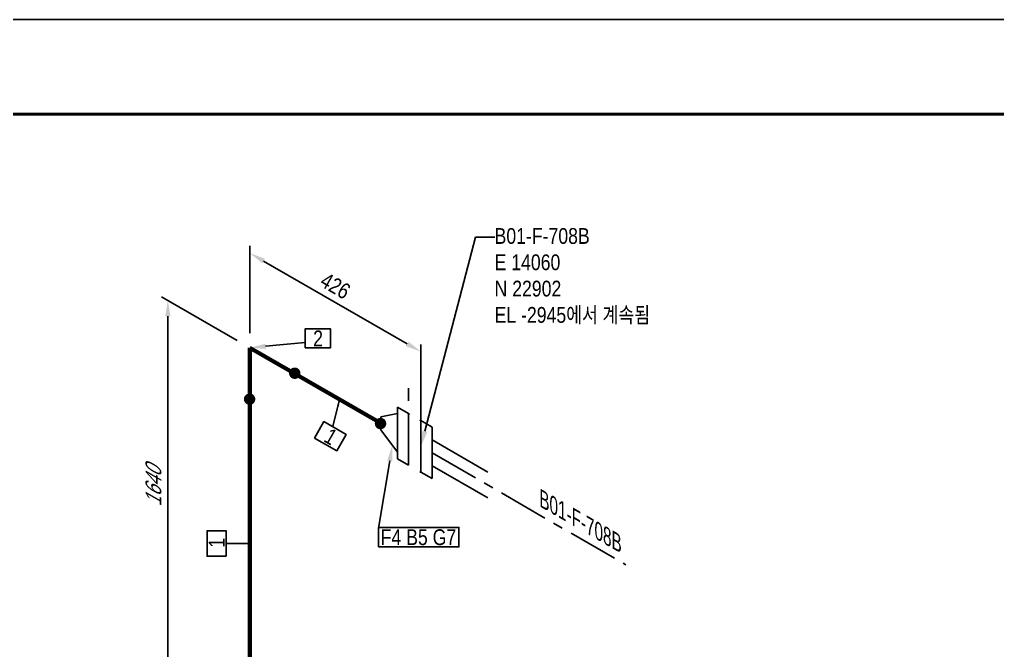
# Model space of a CAD drawing. Header units: millimetres. Extents: x 0 to 594, y 0 to 420.
# Drawn here: x 154.8 to 309.6, y 320.1 to 420 of the extents above; entities that cross this region are included whole.
import ezdxf
from ezdxf import colors
from ezdxf.entities.mleader import LeaderData, LeaderLine
from ezdxf.enums import TextEntityAlignment as Align
from ezdxf.math import Vec2, Vec3

# ---------------------------------------------------------------- set-up
doc = ezdxf.new("R2010")
doc.units = ezdxf.units.MM
doc.header["$LTSCALE"] = 0.25
doc.linetypes.add('CENTER', pattern=[50.8, 31.75, -6.35, 6.35, -6.35])
doc.linetypes.add('DASHED2', pattern=[9.525, 6.35, -3.175])
for name, color, linetype in [('기기', 6, 'Continuous'), ('밸브', 4, 'Continuous'), ('연속', 7, 'DASHED2'), ('열 추적 선', 7, 'CENTER'), ('용접', 1, 'Continuous'), ('주석', 7, 'Continuous'), ('치수', 1, 'Continuous')]:
    doc.layers.add(name, color=color, linetype=linetype)
doc.layers.add('파이프', color=3, linetype='Continuous', lineweight=70)
doc.styles.add('AdskIsoAnnotation', font='arial.ttf', dxfattribs={"width": 0.8, "height": 1})
doc.styles.add('AdskIsoMetric', font='arial.ttf', dxfattribs={"width": 0.8, "height": 2.5})
doc.styles.add('AdskIsoMetric-30', font='arial.ttf', dxfattribs={"width": 0.8, "height": 2.5})
doc.styles.add('AdskIsoMetric30', font='arial.ttf', dxfattribs={"width": 0.8, "oblique": 30, "height": 2.5})
doc.styles.get("Standard").update_dxf_attribs({"font": 'arial.ttf'})
doc.dimstyles.new('AdskIsoMetric', dxfattribs={"dimtxt": 2.5, "dimasz": 2.5, "dimexe": 1, "dimexo": 2, "dimgap": 0.8, "dimtad": 1, "dimdec": 0, "dimrnd": 1, "dimzin": 0, "dimdsep": 46, "dimtxsty": 'AdskIsoMetric', "dimcen": 0, "dimclrt": 7, "dimadec": 0, "dimazin": 0, "dimtfac": 1, "dimtdec": 0, "dimtmove": 1, "dimatfit": 3, "dimfxl": 0, "dimfrac": 2, "dimtolj": 1, "dimtzin": 0, "dimarcsym": 0})

# ---------------------------------------------------------------- blocks, each defined once
blk = doc.blocks.new('개스킷-1-IsoRight')
at = {"color": 0, "linetype": 'ByBlock', "lineweight": -2, "extrusion": (1, 0, 0)}
for p in [(-0.0442, 0.2296), (0.0442, 0.1786), (-0.0529, -0.1736), (0.0442, -0.2296)]:
    blk.add_point(p, dxfattribs=at)
blk = doc.blocks.new('플랜지WN-1-IsoRight')
at = {"color": 0, "linetype": 'ByBlock', "lineweight": -2, "extrusion": (0.707107, 0.408248, -0.57735)}
for p, q in [((0.0221, 0.1914), (0.1105, 0.1403)), ((0.0221, -0.2169), (0.0221, 0.1914)), ((0.0221, 0.1403), (-0.1105, 0.1148)), ((-0.1105, 0.1148), (-0.1105, 0.0128)), ((0.1105, 0.1403), (0.1105, -0.2679)), ((-0.1105, 0.0128), (0.0221, -0.1659)), ((0.1105, -0.2679), (0.0221, -0.2169))]:
    blk.add_line(p, q, dxfattribs=at)
blk = doc.blocks.new('*D59')
at = {"layer": 'Defpoints', "color": 0}
for p in [(191.27, 368), (178.28, 313.75), (191.27, 306.25)]:
    blk.add_point(p, dxfattribs=at)
at = {"layer": '치수', "color": 0, "lineweight": -2}
for p, q in [((189.27, 369.16), (177.28, 376.08)), ((178.28, 373), (178.28, 316.25)), ((189.27, 307.41), (177.28, 314.33))]:
    blk.add_line(p, q, dxfattribs=at)
at = {"layer": '치수', "color": 0}
for points in [[(177.86, 373), (178.7, 373), (178.28, 375.5)], [(177.86, 316.25), (178.7, 316.25), (178.28, 313.75)]]:
    blk.add_solid(points, dxfattribs=at)
at = {"layer": '치수', "color": 7, "insert": (176.01, 345.94), "char_height": 2.5, "attachment_point": 5, "rotation": 90, "style": 'AdskIsoMetric30'}
blk.add_mtext('\\A1;1640', dxfattribs=at)
blk = doc.blocks.new('*D65')
at = {"layer": 'Defpoints', "color": 0}
for p in [(191.27, 383), (191.27, 368), (218.33, 352.38)]:
    blk.add_point(p, dxfattribs=at)
at = {"layer": '치수', "color": 0, "lineweight": -2}
for p, q in [((191.27, 370.31), (191.27, 384.16)), ((216.17, 368.63), (193.44, 381.75)), ((218.33, 354.69), (218.33, 368.53))]:
    blk.add_line(p, q, dxfattribs=at)
at = {"layer": '치수', "color": 0}
for points in [[(193.64, 382.11), (193.23, 381.39), (191.27, 383)], [(216.38, 368.99), (215.96, 368.27), (218.33, 367.38)]]:
    blk.add_solid(points, dxfattribs=at)
at = {"layer": '치수', "color": 7, "insert": (204.8, 377.81), "char_height": 2.5, "attachment_point": 5, "rotation": 330, "style": 'AdskIsoMetric-30'}
blk.add_mtext('\\A1;426', dxfattribs=at)
blk = doc.blocks.new('개스킷 해치 표식-1-IsoRight')
at = {"linetype": 'ByBlock', "lineweight": -2, "extrusion": (0.707107, 0.408248, -0.57735)}
blk.add_line((0, 0), (0, 0.1021), dxfattribs=at)
blk = doc.blocks.new('엘보우-1-Iso2DSkew0')
at = {"color": 0, "linetype": 'ByBlock', "lineweight": -2, "extrusion": (0.707107, 0.408248, -0.57735)}
for p, q in [((0, 0), (7.07, -4.08)), ((0, 0), (0, 0)), ((0, -8.16), (0, 0))]:
    blk.add_line(p, q, dxfattribs=at)
blk = doc.blocks.new('Buttweld')
at = {"lineweight": -2}
blk.add_hatch(color=0, dxfattribs=at).paths.add_polyline_path([(0.044, -0.0026), (0.0433, 0.0053), (0.0413, 0.0129), (0.0379, 0.02), (0.0334, 0.0265), (0.0278, 0.0321), (0.0214, 0.0366), (0.0142, 0.0399), (0.0066, 0.042), (-0.0013, 0.0427), (-0.0091, 0.042), (-0.0168, 0.0399), (-0.0239, 0.0366), (-0.0304, 0.0321), (-0.036, 0.0265), (-0.0405, 0.02), (-0.0438, 0.0129), (-0.0459, 0.0053), (-0.0466, -0.0026), (-0.0459, -0.0105), (-0.0438, -0.0181), (-0.0405, -0.0252), (-0.036, -0.0317), (-0.0304, -0.0373), (-0.0239, -0.0418), (-0.0168, -0.0452), (-0.0091, -0.0472), (-0.0013, -0.0479), (0.0066, -0.0472), (0.0142, -0.0452), (0.0214, -0.0418), (0.0278, -0.0373), (0.0334, -0.0317), (0.0379, -0.0252), (0.0413, -0.0181), (0.0433, -0.0105)], is_closed=False, flags=0)
blk = doc.blocks.new('AnnoRect')
at = {"color": 0, "linetype": 'ByBlock', "lineweight": -2}
blk.add_wipeout([(-0.81, -0.6), (-0.81, 0.6), (0.81, 0.6), (0.81, -0.6)], dxfattribs=at)
blk.add_lwpolyline([(-0.81, -0.6), (-0.81, 0.6), (0.81, 0.6), (0.81, -0.6)], close=True, dxfattribs=at)
at = {"color": 0, "linetype": 'ByBlock', "lineweight": -2, "style": 'AdskIsoAnnotation', "width": 0.8}
blk.add_attdef('XX', text='', height=1, dxfattribs=at).set_placement((0, 0), align=Align.MIDDLE_CENTER)
blk = doc.blocks.new('끝 장비-1-IsoLeft')
at = {"color": 0, "linetype": 'ByBlock', "lineweight": -2, "extrusion": (0, 0.816497, 0.57735)}
for p, q in [((0, 0.1021), (-0.4419, 0.3572)), ((-0.1768, 0), (-0.6187, 0.2552)), ((-0.2652, -0.051), (0.0884, 0.1531)), ((0.1768, 0.1021), (-0.1768, -0.1021)), ((0.0884, 0.1531), (0.1768, 0.1021)), ((-0.1768, -0.1021), (-0.2652, -0.051))]:
    blk.add_line(p, q, dxfattribs=at)

msp = doc.modelspace()

# ---------------------------------------------------------------- linework, layer by layer
msp.add_lwpolyline([(0, 0), (594, 0), (594, 420), (0, 420)], close=True)
at = {"const_width": 0.5}
msp.add_lwpolyline([(15, 15), (579, 15), (579, 405), (15, 405)], close=True, dxfattribs=at)
at = {"layer": '파이프'}
for points in [[(198.341, 363.921), (211.972, 356.052)], [(191.27, 314.418), (191.27, 359.839)]]:
    msp.add_lwpolyline(points, dxfattribs=at)

# ---------------------------------------------------------------- block references
at = {"layer": '밸브', "xscale": 20, "yscale": 20, "zscale": 20}
for name, p in [('플랜지WN-1-IsoRight', (214.182, 354.776)), ('개스킷-1-IsoRight', (217.363, 352.939))]:
    msp.add_blockref(name, p, dxfattribs=at)
at = {"layer": '연속', "xscale": -19.99999999999999, "yscale": 19.99999999999999, "zscale": 19.99999999999999, "rotation": 299.9999999999868}
msp.add_blockref('끝 장비-1-IsoLeft', (218.334, 352.378), dxfattribs=at)
at = {"layer": '용접', "xscale": 20, "yscale": 20, "zscale": 20}
for p, rotation in [((198.341, 363.921), 180), ((191.27, 359.839), 270)]:
    msp.add_blockref('Buttweld', p, dxfattribs=dict(at, rotation=rotation))
msp.add_blockref('Buttweld', (211.972, 356.052), dxfattribs=at)
at = {"layer": '치수', "xscale": 20, "yscale": 20, "zscale": 20}
msp.add_blockref('개스킷 해치 표식-1-IsoRight', (216.392, 359.583), dxfattribs=at)
at = {"layer": '파이프'}
msp.add_blockref('엘보우-1-Iso2DSkew0', (191.27, 368.004), dxfattribs=at)

# ---------------------------------------------------------------- texts
at = {"layer": '기기', "style": 'AdskIsoMetric-30', "oblique": 330, "width": 0.8}
msp.add_text('B01-F-708B', height=2.5, rotation=330, dxfattribs=at).set_placement((237.081, 342.906))
at = {"layer": '주석', "insert": (230, 371.694), "char_height": 2.5, "attachment_point": 7, "style": 'AdskIsoAnnotation'}
msp.add_mtext('\\PB01-F-708B\\PE 14060\\PN 22902\\PEL -2945{\\fGulim|b0|i0|c129|p50;에서 계속됨}', dxfattribs=at)

# ---------------------------------------------------------------- dimensions: what is measured, and where the dimension line sits
at = {"layer": '치수'}
for base, p1, p2, angle, text, override, picture, middle in [((191.27, 383.004), (218.334, 352.378), (191.27, 368.004), 150, '426', {"dimtad": 0, "dimlfac": 13.641596, "dimtxsty": 'AdskIsoMetric-30', "dimse1": 0, "dimse2": 0, "dimsd1": 0, "dimsd2": 0, "dimtmove": 1}, '*D65', (204.802, 377.808)), ((178.28, 313.753), (191.27, 368.004), (191.27, 306.253), 270, '1640', {"dimtad": 0, "dimlfac": 26.558227, "dimtxsty": 'AdskIsoMetric30', "dimse1": 0, "dimse2": 0, "dimsd1": 0, "dimsd2": 0, "dimtmove": 1}, '*D59', (176.013, 345.937))]:
    dim = msp.add_linear_dim(base=base, p1=p1, p2=p2, angle=angle, text=text, dimstyle='AdskIsoMetric', override=override, dxfattribs=at)
    dim.commit()
    dim.dimension.update_dxf_attribs({"geometry": picture, "text_midpoint": middle, "dimtype": 160})

# ---------------------------------------------------------------- leaders
at = {"layer": '주석'}
ml = msp.add_multileader_mtext('Standard', dxfattribs=at)
ml.set_content('')
ml.set_leader_properties()
ml.build(insert=Vec2(0, 0))
ml.multileader.update_dxf_attribs({"dogleg_length": 3.062, "arrow_head_size": 2.5})
ctx = ml.context
ctx.base_point, ctx.arrow_head_size = Vec3(230.062, 385.523), 2.5
notes = []
notes.append((ctx, [(0, (1, 1, 0), (227, 385.523), (1, 0), 3.062, [(0, [(218.334, 352.378)], 0, [])])]))
ctx.mtext, ml.multileader.dxf.content_type = None, 0
ml = msp.add_multileader_mtext('Standard', dxfattribs=at)
ml.set_content('')
ml.set_leader_properties()
ml.build(insert=Vec2(0, 0))
ml.multileader.update_dxf_attribs({"dogleg_length": 0, "arrow_head_size": 2.5})
ctx = ml.context
ctx.base_point, ctx.arrow_head_size = Vec3(200, 368.818), 2.5
notes.append((ctx, [(0, (1, 1, 0), (200, 368.818), (-1, 0), 0, [(0, [(191.27, 368.004)], 0, [])])]))
ctx.mtext, ml.multileader.dxf.content_type = None, 0
ml = msp.add_multileader_mtext('Standard', dxfattribs=at)
ml.set_content('')
ml.set_leader_properties()
ml.build(insert=Vec2(0, 0))
ml.multileader.update_dxf_attribs({"dogleg_length": 0, "arrow_head_size": 0})
ctx = ml.context
ctx.base_point, ctx.arrow_head_size = Vec3(204.382, 355.512), 0
notes.append((ctx, [(0, (1, 1, 0), (204.382, 355.512), (-1, 0), 0, [(0, [(205.466, 359.808)], 0, [])])]))
ctx.mtext, ml.multileader.dxf.content_type = None, 0
ml = msp.add_multileader_mtext('Standard', dxfattribs=at)
ml.set_content('')
ml.set_leader_properties()
ml.build(insert=Vec2(0, 0))
ml.multileader.update_dxf_attribs({"dogleg_length": 0, "arrow_head_size": 2.5})
ctx = ml.context
ctx.base_point, ctx.arrow_head_size = Vec3(211.649, 339.449), 2.5
notes.append((ctx, [(0, (1, 1, 0), (211.649, 339.449), (-1, 0), 0, [(0, [(213.814, 352.55)], 0, [])])]))
ctx.mtext, ml.multileader.dxf.content_type = None, 0
ml = msp.add_multileader_mtext('Standard', dxfattribs=at)
ml.set_content('')
ml.set_leader_properties()
ml.build(insert=Vec2(0, 0))
ml.multileader.update_dxf_attribs({"dogleg_length": 0, "arrow_head_size": 0})
ctx = ml.context
ctx.base_point, ctx.arrow_head_size = Vec3(187.5, 337), 0
notes.append((ctx, [(0, (1, 1, 0), (187.5, 337), (-1, 0), 0, [(0, [(191.27, 337)], 0, [])])]))
ctx.mtext, ml.multileader.dxf.content_type = None, 0
for ctx, leaders in notes:
    for number, flags, end, landing, length, lines in leaders:
        leader = LeaderData()
        leader.index, (leader.has_last_leader_line, leader.has_dogleg_vector, leader.attachment_direction) = number, flags
        leader.last_leader_point, leader.dogleg_vector, leader.dogleg_length = Vec3(end), Vec3(landing), length
        for number, points, colour, breaks in lines:
            line = LeaderLine()
            line.index, line.vertices, line.color, line.breaks = number, Vec3.list(points), colors.encode_raw_color(colour), breaks
            leader.lines.append(line)
        ctx.leaders.append(leader)

# ---------------------------------------------------------------- next in the draw order: block references
ref = msp.add_blockref('AnnoRect', (202.024, 369.5), dxfattribs=dict(at, xscale=2.5, yscale=2.5, zscale=2.5))
ref.add_attrib('XX_001', '2', (201.28, 368.245), dxfattribs={"layer": '0', "color": 0, "linetype": 'ByBlock', "lineweight": -2, "height": 2.5, "style": 'AdskIsoAnnotation', "width": 0.8})
ref = msp.add_blockref('AnnoRect', (204, 354), dxfattribs=dict(at, xscale=2.5, yscale=2.5, zscale=2.5, rotation=330.0000000001622))
ref.add_attrib('XX_001', '1', (202.79, 353.249), dxfattribs={"layer": '0', "color": 0, "linetype": 'ByBlock', "lineweight": -2, "height": 2.5, "rotation": 330, "style": 'AdskIsoAnnotation', "width": 0.8})
ref = msp.add_blockref('AnnoRect', (186, 337), dxfattribs=dict(at, xscale=2.5, yscale=2.5, zscale=2.5, rotation=89.99999999368264))
ref.add_attrib('XX_001', '1', (187.255, 336.327), dxfattribs={"layer": '0', "color": 0, "linetype": 'ByBlock', "lineweight": -2, "height": 2.5, "rotation": 90, "style": 'AdskIsoAnnotation', "width": 0.8})
ref = msp.add_blockref('AnnoRect', (218, 338), dxfattribs=dict(at, xscale=7.845018450184504, yscale=2.585266030013643, zscale=2.5))
ref.add_attrib('XX_001', 'F4 B5 G7', (211.97, 336.75), dxfattribs={"layer": '0', "color": 0, "linetype": 'ByBlock', "lineweight": -2, "height": 2.5, "style": 'AdskIsoAnnotation', "width": 0.8})

# ---------------------------------------------------------------- next in the draw order: linework, layer by layer
at = {"layer": '열 추적 선', "color": 1}
msp.add_line((220.102, 351.358), (250.796, 333.637), dxfattribs=at)

doc.saveas('drawing.dxf')
